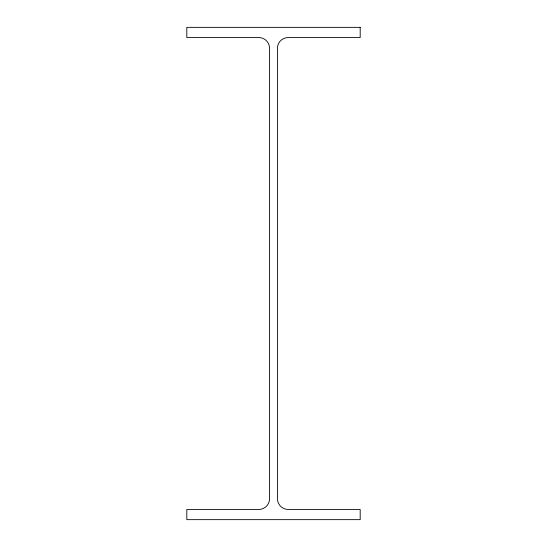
<?xml version="1.0" encoding="UTF-8"?>
<svg xmlns="http://www.w3.org/2000/svg" width="547" height="547" viewBox="0 0 547 547"><rect width="100%" height="100%" fill="white"/><g stroke="black" fill="none" stroke-linecap="round" stroke-linejoin="round"><path stroke-width="0.82" d="M360.193 27.35L186.807 27.35L186.807 37.517L258.745 37.517A10.837 10.837 0 0 1 269.582 48.355L269.582 498.645A10.837 10.837 0 0 1 258.745 509.483L186.807 509.483L186.807 519.65L360.193 519.65L360.193 509.483L288.255 509.483A10.837 10.837 0 0 1 277.418 498.645L277.418 48.355A10.837 10.837 0 0 1 288.255 37.517L360.193 37.517L360.193 27.35"/></g></svg>
